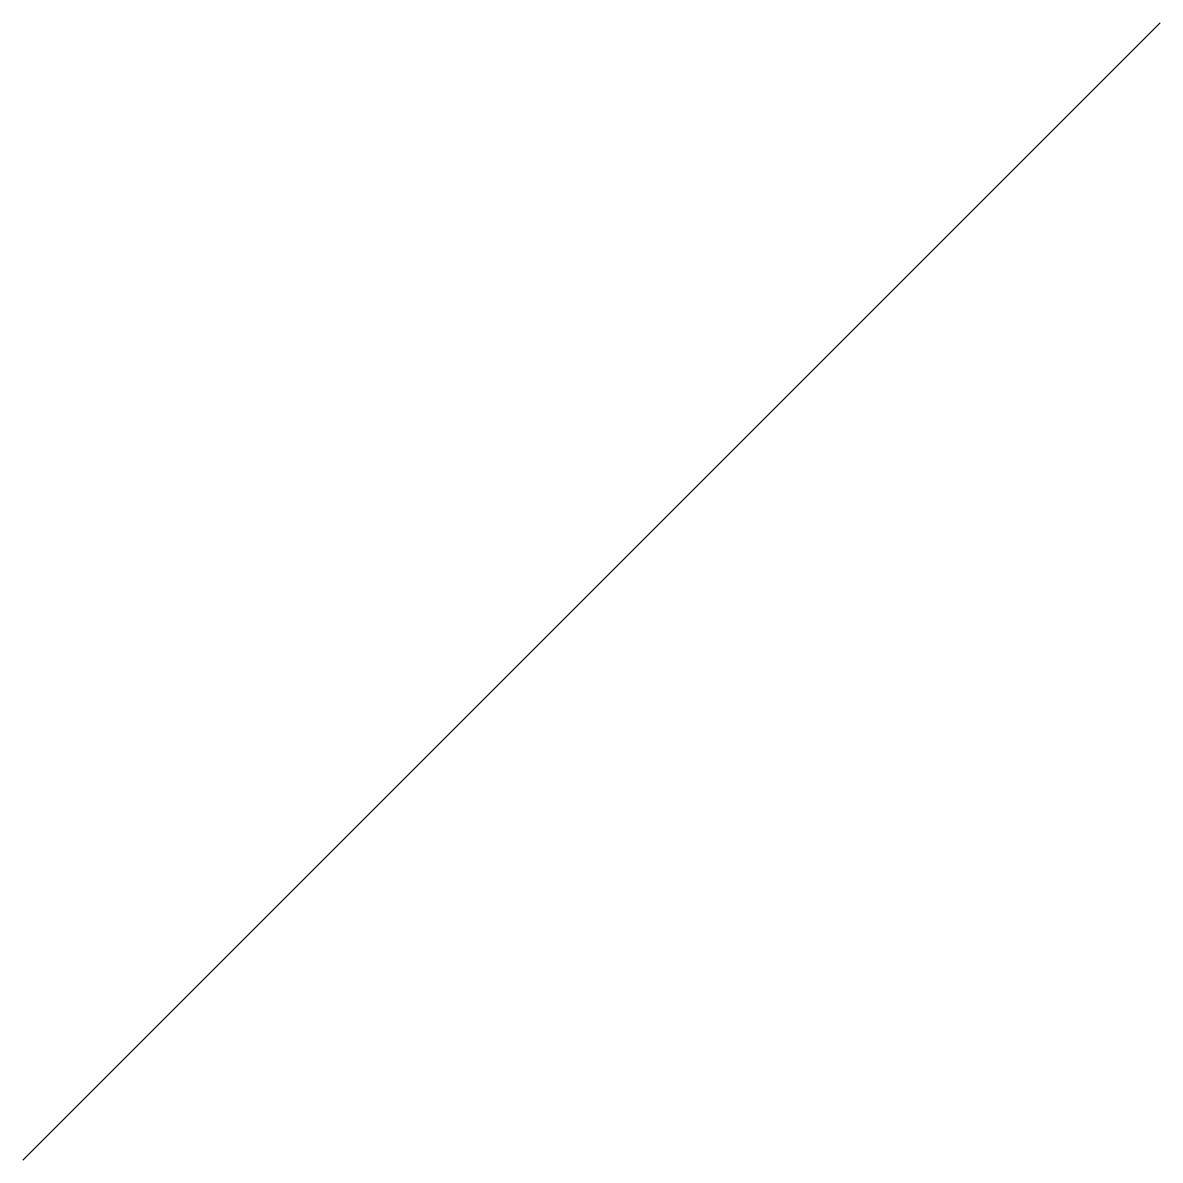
# Paper-space layout 'Layout1' of a CAD drawing. Extents: x 0 to 1, y 0 to 1.
import ezdxf

# ---------------------------------------------------------------- set-up
doc = ezdxf.new("R2010")
doc.units = 0
doc.linetypes.add('DOT', pattern=[0])
doc.layers.get('0').update_dxf_attribs({"linetype": 'CONTINUOUS'})

psp = doc.layouts.get("Layout1")

# ---------------------------------------------------------------- linework, layer by layer
at = {"color": 0, "linetype": 'DOT'}
psp.add_line((0, 0), (1, 1), dxfattribs=at)

doc.saveas('drawing.dxf')
